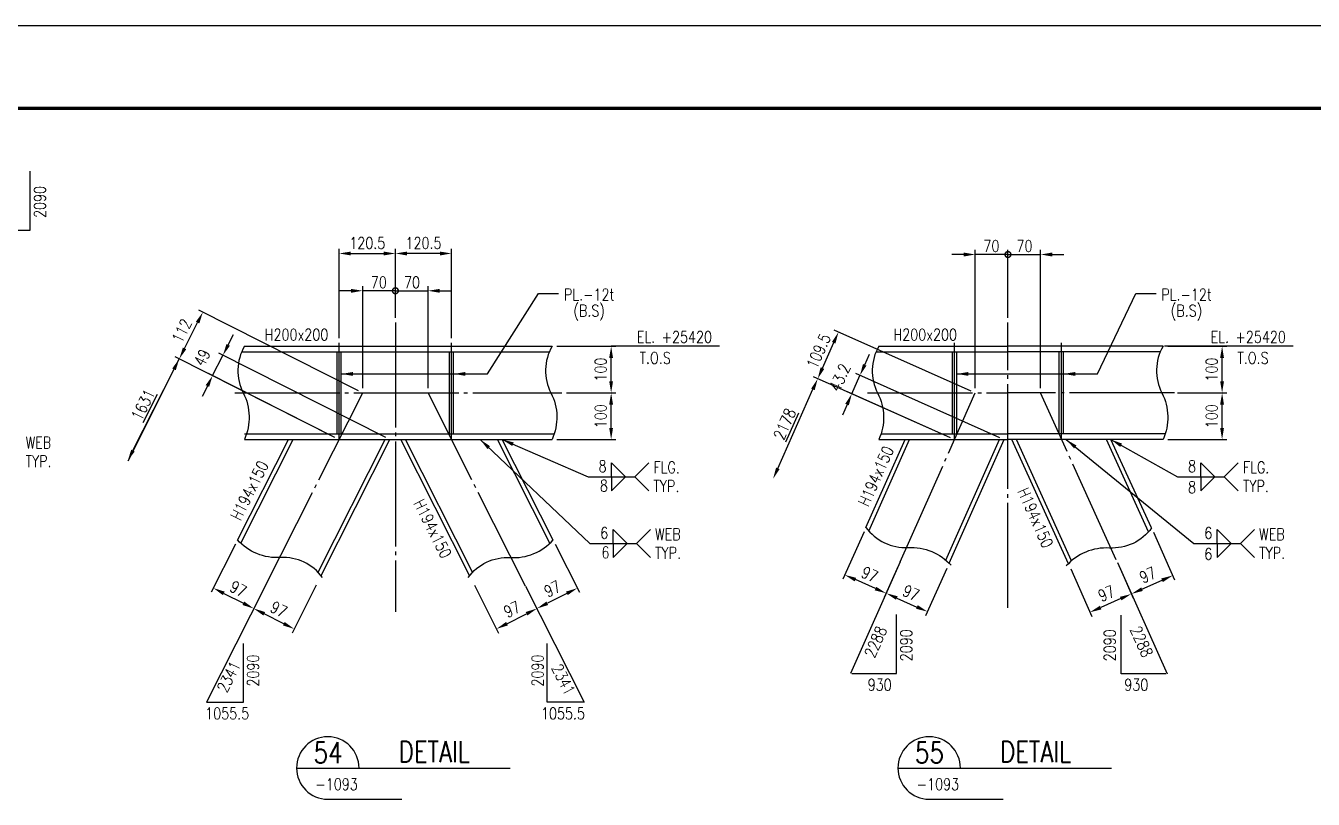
# Model space of a CAD drawing. Header units: millimetres. Extents: x 0 to 232280, y -26939 to 23794.
# Drawn here: x 125259 to 136297, y -9738 to -3104 of the extents above; entities that cross this region are included whole.
import ezdxf
from ezdxf.enums import TextEntityAlignment as Align

# ---------------------------------------------------------------- set-up
doc = ezdxf.new("R2010")
doc.units = ezdxf.units.MM
doc.header["$LTSCALE"] = 30
doc.linetypes.add('JNK-CENTER', pattern=[34, 30, -1.5, 1, -1.5])
for name, color, linetype in [('CEN-R', 1, 'JNK-CENTER'), ('CON-C', 4, 'Continuous'), ('CON-G', 3, 'Continuous'), ('CON-W', 7, 'Continuous'), ('CON-Y', 2, 'Continuous'), ('Dim-W', 7, 'Continuous'), ('TXT-Y', 2, 'Continuous')]:
    doc.layers.add(name, color=color, linetype=linetype)
doc.styles.add('SIMPLEX', font='simplex.shx', dxfattribs={"width": 0.8})
doc.dimstyles.new('DIM40x4', dxfattribs={"dimscale": 40, "dimtxt": 2.5, "dimasz": 2.5, "dimexe": 1, "dimexo": 1, "dimgap": 1, "dimtad": 1, "dimdec": 1, "dimlfac": 0.25, "dimdsep": 46, "dimtxsty": 'SIMPLEX', "dimcen": 2.5, "dimclrd": 7, "dimclre": 7, "dimclrt": 2, "dimadec": 1, "dimazin": 2, "dimtfac": 1, "dimtdec": 1, "dimtmove": 2, "dimatfit": 3, "dimfxl": 1, "dimtfill": 1, "dimtolj": 1, "dimtzin": 0, "dimarcsym": 1})

# ---------------------------------------------------------------- blocks, each defined once
blk = doc.blocks.new('TITLE')
at = {"color": 7}
blk.add_line((841, 594.85), (0, 594.85), dxfattribs=at)
at = {"color": 7, "const_width": 0.707}
blk.add_lwpolyline([(823.32, 577.17), (27.94, 577.17)], dxfattribs=at)
blk = doc.blocks.new('SECTITLE')
at = {"layer": 'CON-G'}
for p, q in [((-1.7, 0), (44.1, 0)), ((5, -6.7), (20.86, -6.7))]:
    blk.add_line(p, q, dxfattribs=at)
blk.add_arc((5, 0), 6.7, 0, 270, dxfattribs=at)
at = {"layer": 'CON-C', "style": 'SIMPLEX', "width": 0.8}
for tag, p in [('A', (5.06, 1.04)), ('ELEVATION', (27.83, 1.22))]:
    blk.add_attdef(tag, text='', height=4.5, dxfattribs=at).set_placement(p, align=Align.CENTER)
at = {"layer": 'CON-Y', "style": 'SIMPLEX', "width": 0.8}
blk.add_attdef('H0000-0000', (1.54, -4.72), '', height=2.5, dxfattribs=at)
blk.add_attdef('SCALE', text='', height=2.5, dxfattribs=at).set_placement((44.9, -3.72), align=Align.RIGHT)
blk = doc.blocks.new('A$C6E064279')
at = {"layer": 'CON-W'}
blk.add_lwpolyline([(798, 40, 0.255089), (399, 51, -0.228776), (0, 40, -0.24158)], format="xyb", dxfattribs=at)
blk = doc.blocks.new('_DotSmall')
at = {"color": 0, "linetype": 'ByBlock', "const_width": 0.5}
blk.add_lwpolyline([(-0.0625, 0, 1), (0.0625, 0, 1)], format="xyb", close=True, dxfattribs=at)
blk = doc.blocks.new('*D4157')
at = {"layer": 'DEFPOINTS', "color": 0, "ltscale": 0.5, "transparency": 16777216}
for p in [(128708, -5377), (128428, -5649), (128708, -6253)]:
    blk.add_point(p, dxfattribs=at)
at = {"layer": 'Dim-W', "color": 7, "lineweight": -2, "ltscale": 0.5, "transparency": 16777216}
for p, q in [((128428, -5377), (128328, -5377)), ((128428, -5609), (128428, -5337)), ((128708, -6213), (128708, -5337)), ((128808, -5377), (128908, -5377))]:
    blk.add_line(p, q, dxfattribs=at)
at = {"layer": 'Dim-W', "color": 7, "ltscale": 0.5, "transparency": 16777216}
blk.add_solid([(128808, -5361), (128808, -5394), (128708, -5377)], dxfattribs=at)
at = {"layer": 'Dim-W', "color": 2, "ltscale": 0.5, "transparency": 16777216, "insert": (128570, -5305), "char_height": 100, "attachment_point": 5, "style": 'SIMPLEX', "bg_fill": 3, "box_fill_scale": 1.1, "bg_fill_color": 256, "bg_fill_true_color": 13158600, "bg_fill_transparency": 0}
blk.add_mtext('\\A1;70', dxfattribs=at)
at = {"layer": 'Dim-W', "color": 7, "lineweight": -2, "ltscale": 0.5, "transparency": 16777216}
blk.add_line((128428, -5377), (128708, -5377), dxfattribs=at)
at = {"layer": 'Dim-W', "color": 7, "lineweight": -2, "ltscale": 0.5, "transparency": 16777216, "xscale": 100, "yscale": 100, "zscale": 100}
blk.add_blockref('_DotSmall', (128428, -5377), dxfattribs=at)
blk = doc.blocks.new('*D4158')
at = {"layer": 'DEFPOINTS', "color": 0, "ltscale": 0.5, "transparency": 16777216}
for p in [(128148, -5377), (128428, -5649), (128148, -6253)]:
    blk.add_point(p, dxfattribs=at)
at = {"layer": 'Dim-W', "color": 7, "lineweight": -2, "ltscale": 0.5, "transparency": 16777216}
for p, q in [((128048, -5377), (127948, -5377)), ((128148, -6213), (128148, -5337)), ((128428, -5609), (128428, -5337)), ((128428, -5377), (128528, -5377))]:
    blk.add_line(p, q, dxfattribs=at)
at = {"layer": 'Dim-W', "color": 7, "ltscale": 0.5, "transparency": 16777216}
blk.add_solid([(128048, -5361), (128048, -5394), (128148, -5377)], dxfattribs=at)
at = {"layer": 'Dim-W', "color": 2, "ltscale": 0.5, "transparency": 16777216, "insert": (128286, -5305), "char_height": 100, "attachment_point": 5, "style": 'SIMPLEX', "bg_fill": 3, "box_fill_scale": 1.1, "bg_fill_color": 256, "bg_fill_true_color": 13158600, "bg_fill_transparency": 0}
blk.add_mtext('\\A1;70', dxfattribs=at)
at = {"layer": 'Dim-W', "color": 7, "lineweight": -2, "ltscale": 0.5, "transparency": 16777216}
blk.add_line((128428, -5377), (128148, -5377), dxfattribs=at)
at = {"layer": 'Dim-W', "color": 7, "lineweight": -2, "ltscale": 0.5, "transparency": 16777216, "xscale": 100, "yscale": 100, "zscale": 100, "rotation": 180}
blk.add_blockref('_DotSmall', (128428, -5377), dxfattribs=at)
blk = doc.blocks.new('*D4159')
at = {"layer": 'DEFPOINTS', "color": 0, "ltscale": 0.5, "transparency": 16777216}
for p in [(127076, -7515), (127311, -7910), (127214, -8102)]:
    blk.add_point(p, dxfattribs=at)
at = {"layer": 'Dim-W', "color": 7, "lineweight": -2, "ltscale": 0.5, "transparency": 16777216}
for p, q in [((127058, -7551), (126850, -7963)), ((127293, -7946), (127196, -8138)), ((126957, -7972), (127125, -8057))]:
    blk.add_line(p, q, dxfattribs=at)
at = {"layer": 'Dim-W', "color": 7, "ltscale": 0.5, "transparency": 16777216}
for points in [[(126964, -7957), (126949, -7987), (126868, -7927)], [(127132, -8042), (127117, -8072), (127214, -8102)]]:
    blk.add_solid(points, dxfattribs=at)
at = {"layer": 'Dim-W', "color": 2, "ltscale": 0.5, "transparency": 16777216, "insert": (127081, -7934), "char_height": 100, "attachment_point": 5, "rotation": 333.2054, "style": 'SIMPLEX', "bg_fill": 3, "box_fill_scale": 1.1, "bg_fill_color": 256, "bg_fill_true_color": 13158600, "bg_fill_transparency": 0}
blk.add_mtext('\\A1;97', dxfattribs=at)
blk = doc.blocks.new('*D4160')
at = {"layer": 'DEFPOINTS', "color": 0, "ltscale": 0.5, "transparency": 16777216}
for p in [(127311, -7910), (127768, -7865), (127214, -8102)]:
    blk.add_point(p, dxfattribs=at)
at = {"layer": 'Dim-W', "color": 7, "lineweight": -2, "ltscale": 0.5, "transparency": 16777216}
for p, q in [((127293, -7946), (127196, -8138)), ((127750, -7901), (127542, -8313)), ((127471, -8232), (127303, -8147))]:
    blk.add_line(p, q, dxfattribs=at)
at = {"layer": 'Dim-W', "color": 7, "ltscale": 0.5, "transparency": 16777216}
for points in [[(127311, -8132), (127296, -8162), (127214, -8102)], [(127479, -8217), (127464, -8247), (127560, -8277)]]:
    blk.add_solid(points, dxfattribs=at)
at = {"layer": 'Dim-W', "color": 2, "ltscale": 0.5, "transparency": 16777216, "insert": (127428, -8109), "char_height": 100, "attachment_point": 5, "rotation": 333.2054, "style": 'SIMPLEX', "bg_fill": 3, "box_fill_scale": 1.1, "bg_fill_color": 256, "bg_fill_true_color": 13158600, "bg_fill_transparency": 0}
blk.add_mtext('\\A1;97', dxfattribs=at)
blk = doc.blocks.new('*D4161')
at = {"layer": 'DEFPOINTS', "color": 0, "ltscale": 0.5, "transparency": 16777216}
for p in [(126777, -5561), (128148, -6253), (127946, -6653)]:
    blk.add_point(p, dxfattribs=at)
at = {"layer": 'Dim-W', "color": 7, "lineweight": -2, "ltscale": 0.5, "transparency": 16777216}
for p, q in [((128112, -6235), (126742, -5543)), ((126620, -5872), (126732, -5650)), ((127910, -6635), (126540, -5943))]:
    blk.add_line(p, q, dxfattribs=at)
at = {"layer": 'Dim-W', "color": 7, "ltscale": 0.5, "transparency": 16777216}
for points in [[(126717, -5643), (126747, -5658), (126777, -5561)], [(126606, -5864), (126635, -5879), (126575, -5961)]]:
    blk.add_solid(points, dxfattribs=at)
at = {"layer": 'Dim-W', "color": 2, "ltscale": 0.5, "transparency": 16777216, "insert": (126596, -5721), "char_height": 100, "attachment_point": 5, "rotation": 63.2054, "style": 'SIMPLEX', "bg_fill": 3, "box_fill_scale": 1.1, "bg_fill_color": 256, "bg_fill_true_color": 13158600, "bg_fill_transparency": 0}
blk.add_mtext('\\A1;112', dxfattribs=at)
blk = doc.blocks.new('*D4162')
at = {"layer": 'DEFPOINTS', "color": 0, "ltscale": 0.5, "transparency": 16777216}
for p in [(126575, -5961), (126575, -5961), (126133, -6837)]:
    blk.add_point(p, dxfattribs=at)
at = {"layer": 'Dim-W', "color": 7, "lineweight": -2, "ltscale": 0.5, "transparency": 16777216}
blk.add_line((126178, -6748), (126530, -6050), dxfattribs=at)
at = {"layer": 'Dim-W', "color": 7, "ltscale": 0.5, "transparency": 16777216}
for points in [[(126515, -6043), (126545, -6058), (126575, -5961)], [(126163, -6740), (126193, -6755), (126133, -6837)]]:
    blk.add_solid(points, dxfattribs=at)
at = {"layer": 'Dim-W', "color": 2, "ltscale": 0.5, "transparency": 16777216, "insert": (126265, -6354), "char_height": 100, "attachment_point": 5, "rotation": 63.2054, "style": 'SIMPLEX', "bg_fill": 3, "box_fill_scale": 1.1, "bg_fill_color": 256, "bg_fill_true_color": 13158600, "bg_fill_transparency": 0}
blk.add_mtext('\\A1;\\L1631', dxfattribs=at)
blk = doc.blocks.new('*D4163')
at = {"layer": 'DEFPOINTS', "color": 0, "ltscale": 0.5, "transparency": 16777216}
for p in [(126949, -5931), (127946, -6653), (128380, -6653)]:
    blk.add_point(p, dxfattribs=at)
at = {"layer": 'Dim-W', "color": 7, "lineweight": -2, "ltscale": 0.5, "transparency": 16777216}
for p, q in [((126994, -5841), (127039, -5752)), ((128345, -6635), (126914, -5913)), ((127910, -6635), (126825, -6087)), ((126816, -6195), (126771, -6284))]:
    blk.add_line(p, q, dxfattribs=at)
at = {"layer": 'Dim-W', "color": 7, "ltscale": 0.5, "transparency": 16777216}
for points in [[(126980, -5834), (127009, -5849), (126949, -5931)], [(126801, -6187), (126831, -6202), (126861, -6105)]]:
    blk.add_solid(points, dxfattribs=at)
at = {"layer": 'Dim-W', "color": 2, "ltscale": 0.5, "transparency": 16777216, "insert": (126771, -5950), "char_height": 100, "attachment_point": 5, "rotation": 63.2054, "style": 'SIMPLEX', "bg_fill": 3, "box_fill_scale": 1.1, "bg_fill_color": 256, "bg_fill_true_color": 13158600, "bg_fill_transparency": 0}
blk.add_mtext('\\A1;49', dxfattribs=at)
at = {"layer": 'Dim-W', "color": 7, "lineweight": -2, "ltscale": 0.5, "transparency": 16777216}
blk.add_line((126861, -6105), (126949, -5931), dxfattribs=at)
blk = doc.blocks.new('*D4164')
at = {"layer": 'DEFPOINTS', "color": 0, "ltscale": 0.5, "transparency": 16777216}
for p in [(129780, -7515), (129544, -7910), (129641, -8102)]:
    blk.add_point(p, dxfattribs=at)
at = {"layer": 'Dim-W', "color": 7, "lineweight": -2, "ltscale": 0.5, "transparency": 16777216}
for p, q in [((129798, -7551), (130006, -7963)), ((129562, -7946), (129659, -8138)), ((129898, -7972), (129731, -8057))]:
    blk.add_line(p, q, dxfattribs=at)
at = {"layer": 'Dim-W', "color": 7, "ltscale": 0.5, "transparency": 16777216}
for points in [[(129891, -7957), (129906, -7987), (129988, -7927)], [(129723, -8042), (129738, -8072), (129641, -8102)]]:
    blk.add_solid(points, dxfattribs=at)
at = {"layer": 'Dim-W', "color": 2, "ltscale": 0.5, "transparency": 16777216, "insert": (129774, -7934), "char_height": 100, "attachment_point": 5, "rotation": 26.7946, "style": 'SIMPLEX', "bg_fill": 3, "box_fill_scale": 1.1, "bg_fill_color": 256, "bg_fill_true_color": 13158600, "bg_fill_transparency": 0}
blk.add_mtext('\\A1;97', dxfattribs=at)
blk = doc.blocks.new('*D4165')
at = {"layer": 'DEFPOINTS', "color": 0, "ltscale": 0.5, "transparency": 16777216}
for p in [(129087, -7865), (129544, -7910), (129641, -8102)]:
    blk.add_point(p, dxfattribs=at)
at = {"layer": 'Dim-W', "color": 7, "lineweight": -2, "ltscale": 0.5, "transparency": 16777216}
for p, q in [((129105, -7901), (129313, -8313)), ((129562, -7946), (129659, -8138)), ((129384, -8232), (129552, -8147))]:
    blk.add_line(p, q, dxfattribs=at)
at = {"layer": 'Dim-W', "color": 7, "ltscale": 0.5, "transparency": 16777216}
for points in [[(129545, -8132), (129560, -8162), (129641, -8102)], [(129377, -8217), (129392, -8247), (129295, -8277)]]:
    blk.add_solid(points, dxfattribs=at)
at = {"layer": 'Dim-W', "color": 2, "ltscale": 0.5, "transparency": 16777216, "insert": (129428, -8109), "char_height": 100, "attachment_point": 5, "rotation": 26.7946, "style": 'SIMPLEX', "bg_fill": 3, "box_fill_scale": 1.1, "bg_fill_color": 256, "bg_fill_true_color": 13158600, "bg_fill_transparency": 0}
blk.add_mtext('\\A1;97', dxfattribs=at)
blk = doc.blocks.new('*D4166')
at = {"layer": 'DEFPOINTS', "color": 0, "ltscale": 0.5, "transparency": 16777216}
for p in [(129772, -5853), (130278, -5853), (129855, -6253)]:
    blk.add_point(p, dxfattribs=at)
at = {"layer": 'Dim-W', "color": 7, "lineweight": -2, "ltscale": 0.5, "transparency": 16777216}
for p, q in [((129812, -5853), (130318, -5853)), ((130278, -6153), (130278, -5953)), ((129895, -6253), (130318, -6253))]:
    blk.add_line(p, q, dxfattribs=at)
at = {"layer": 'Dim-W', "color": 7, "ltscale": 0.5, "transparency": 16777216}
for points in [[(130261, -5953), (130294, -5953), (130278, -5853)], [(130261, -6153), (130294, -6153), (130278, -6253)]]:
    blk.add_solid(points, dxfattribs=at)
at = {"layer": 'Dim-W', "color": 2, "ltscale": 0.5, "transparency": 16777216, "insert": (130188, -6053), "char_height": 100, "attachment_point": 5, "rotation": 90, "style": 'SIMPLEX', "bg_fill": 3, "box_fill_scale": 1.1, "bg_fill_color": 256, "bg_fill_true_color": 13158600, "bg_fill_transparency": 0}
blk.add_mtext('\\A1;100', dxfattribs=at)
blk = doc.blocks.new('*D4167')
at = {"layer": 'DEFPOINTS', "color": 0, "ltscale": 0.5, "transparency": 16777216}
for p in [(129895, -6253), (130278, -6253), (129772, -6653)]:
    blk.add_point(p, dxfattribs=at)
at = {"layer": 'Dim-W', "color": 7, "lineweight": -2, "ltscale": 0.5, "transparency": 16777216}
for p, q in [((129935, -6253), (130318, -6253)), ((130278, -6553), (130278, -6353)), ((129812, -6653), (130318, -6653))]:
    blk.add_line(p, q, dxfattribs=at)
at = {"layer": 'Dim-W', "color": 7, "ltscale": 0.5, "transparency": 16777216}
for points in [[(130261, -6353), (130294, -6353), (130278, -6253)], [(130261, -6553), (130294, -6553), (130278, -6653)]]:
    blk.add_solid(points, dxfattribs=at)
at = {"layer": 'Dim-W', "color": 2, "ltscale": 0.5, "transparency": 16777216, "insert": (130188, -6453), "char_height": 100, "attachment_point": 5, "rotation": 90, "style": 'SIMPLEX', "bg_fill": 3, "box_fill_scale": 1.1, "bg_fill_color": 256, "bg_fill_true_color": 13158600, "bg_fill_transparency": 0}
blk.add_mtext('\\A1;100', dxfattribs=at)
blk = doc.blocks.new('*D4168')
at = {"layer": 'DEFPOINTS', "color": 0, "ltscale": 0.5, "transparency": 16777216}
for p in [(133960, -5066), (133680, -5649), (133960, -6253)]:
    blk.add_point(p, dxfattribs=at)
at = {"layer": 'Dim-W', "color": 7, "lineweight": -2, "ltscale": 0.5, "transparency": 16777216}
for p, q in [((133680, -5066), (133580, -5066)), ((133680, -5609), (133680, -5026)), ((133960, -6213), (133960, -5026)), ((134060, -5066), (134160, -5066))]:
    blk.add_line(p, q, dxfattribs=at)
at = {"layer": 'Dim-W', "color": 7, "ltscale": 0.5, "transparency": 16777216}
blk.add_solid([(134060, -5049), (134060, -5083), (133960, -5066)], dxfattribs=at)
at = {"layer": 'Dim-W', "color": 2, "ltscale": 0.5, "transparency": 16777216, "insert": (133822, -4993), "char_height": 100, "attachment_point": 5, "style": 'SIMPLEX', "bg_fill": 3, "box_fill_scale": 1.1, "bg_fill_color": 256, "bg_fill_true_color": 13158600, "bg_fill_transparency": 0}
blk.add_mtext('\\A1;70', dxfattribs=at)
at = {"layer": 'Dim-W', "color": 7, "lineweight": -2, "ltscale": 0.5, "transparency": 16777216}
blk.add_line((133680, -5066), (133960, -5066), dxfattribs=at)
at = {"layer": 'Dim-W', "color": 7, "lineweight": -2, "ltscale": 0.5, "transparency": 16777216, "xscale": 100, "yscale": 100, "zscale": 100}
blk.add_blockref('_DotSmall', (133680, -5066), dxfattribs=at)
blk = doc.blocks.new('*D4169')
at = {"layer": 'DEFPOINTS', "color": 0, "ltscale": 0.5, "transparency": 16777216}
for p in [(133400, -5066), (133680, -5649), (133400, -6253)]:
    blk.add_point(p, dxfattribs=at)
at = {"layer": 'Dim-W', "color": 7, "lineweight": -2, "ltscale": 0.5, "transparency": 16777216}
for p, q in [((133300, -5066), (133200, -5066)), ((133400, -6213), (133400, -5026)), ((133680, -5609), (133680, -5026)), ((133680, -5066), (133780, -5066))]:
    blk.add_line(p, q, dxfattribs=at)
at = {"layer": 'Dim-W', "color": 7, "ltscale": 0.5, "transparency": 16777216}
blk.add_solid([(133300, -5049), (133300, -5083), (133400, -5066)], dxfattribs=at)
at = {"layer": 'Dim-W', "color": 2, "ltscale": 0.5, "transparency": 16777216, "insert": (133538, -4993), "char_height": 100, "attachment_point": 5, "style": 'SIMPLEX', "bg_fill": 3, "box_fill_scale": 1.1, "bg_fill_color": 256, "bg_fill_true_color": 13158600, "bg_fill_transparency": 0}
blk.add_mtext('\\A1;70', dxfattribs=at)
at = {"layer": 'Dim-W', "color": 7, "lineweight": -2, "ltscale": 0.5, "transparency": 16777216}
blk.add_line((133680, -5066), (133400, -5066), dxfattribs=at)
at = {"layer": 'Dim-W', "color": 7, "lineweight": -2, "ltscale": 0.5, "transparency": 16777216, "xscale": 100, "yscale": 100, "zscale": 100, "rotation": 180}
blk.add_blockref('_DotSmall', (133680, -5066), dxfattribs=at)
blk = doc.blocks.new('*D4170')
at = {"layer": 'DEFPOINTS', "color": 0, "ltscale": 0.5, "transparency": 16777216}
for p in [(132462, -7406), (132755, -7703), (132281, -7814)]:
    blk.add_point(p, dxfattribs=at)
at = {"layer": 'Dim-W', "color": 7, "lineweight": -2, "ltscale": 0.5, "transparency": 16777216}
for p, q in [((132446, -7443), (132265, -7850)), ((132739, -7739), (132619, -8008)), ((132544, -7931), (132373, -7854))]:
    blk.add_line(p, q, dxfattribs=at)
at = {"layer": 'Dim-W', "color": 7, "ltscale": 0.5, "transparency": 16777216}
for points in [[(132379, -7839), (132366, -7870), (132281, -7814)], [(132551, -7916), (132537, -7946), (132636, -7971)]]:
    blk.add_solid(points, dxfattribs=at)
at = {"layer": 'Dim-W', "color": 2, "ltscale": 0.5, "transparency": 16777216, "insert": (132495, -7810), "char_height": 100, "attachment_point": 5, "rotation": 336.0123, "style": 'SIMPLEX', "bg_fill": 3, "box_fill_scale": 1.1, "bg_fill_color": 256, "bg_fill_true_color": 13158600, "bg_fill_transparency": 0}
blk.add_mtext('\\A1;97', dxfattribs=at)
blk = doc.blocks.new('*D4171')
at = {"layer": 'DEFPOINTS', "color": 0, "ltscale": 0.5, "transparency": 16777216}
for p in [(132755, -7703), (133171, -7722), (132990, -8129)]:
    blk.add_point(p, dxfattribs=at)
at = {"layer": 'Dim-W', "color": 7, "lineweight": -2, "ltscale": 0.5, "transparency": 16777216}
for p, q in [((132739, -7739), (132619, -8008)), ((133155, -7758), (132974, -8166)), ((132727, -8012), (132899, -8089))]:
    blk.add_line(p, q, dxfattribs=at)
at = {"layer": 'Dim-W', "color": 7, "ltscale": 0.5, "transparency": 16777216}
for points in [[(132734, -7997), (132720, -8027), (132636, -7971)], [(132906, -8073), (132892, -8104), (132990, -8129)]]:
    blk.add_solid(points, dxfattribs=at)
at = {"layer": 'Dim-W', "color": 2, "ltscale": 0.5, "transparency": 16777216, "insert": (132849, -7968), "char_height": 100, "attachment_point": 5, "rotation": 336.0123, "style": 'SIMPLEX', "bg_fill": 3, "box_fill_scale": 1.1, "bg_fill_color": 256, "bg_fill_true_color": 13158600, "bg_fill_transparency": 0}
blk.add_mtext('\\A1;97', dxfattribs=at)
blk = doc.blocks.new('*D4172')
at = {"layer": 'DEFPOINTS', "color": 0, "ltscale": 0.5, "transparency": 16777216}
for p in [(134911, -7411), (134618, -7708), (135092, -7819)]:
    blk.add_point(p, dxfattribs=at)
at = {"layer": 'Dim-W', "color": 7, "lineweight": -2, "ltscale": 0.5, "transparency": 16777216}
for p, q in [((134927, -7448), (135109, -7855)), ((134635, -7744), (134754, -8013)), ((134829, -7936), (135001, -7859))]:
    blk.add_line(p, q, dxfattribs=at)
at = {"layer": 'Dim-W', "color": 7, "ltscale": 0.5, "transparency": 16777216}
for points in [[(134994, -7844), (135008, -7875), (135092, -7819)], [(134823, -7921), (134836, -7951), (134738, -7977)]]:
    blk.add_solid(points, dxfattribs=at)
at = {"layer": 'Dim-W', "color": 2, "ltscale": 0.5, "transparency": 16777216, "insert": (134879, -7815), "char_height": 100, "attachment_point": 5, "rotation": 23.9877, "style": 'SIMPLEX', "bg_fill": 3, "box_fill_scale": 1.1, "bg_fill_color": 256, "bg_fill_true_color": 13158600, "bg_fill_transparency": 0}
blk.add_mtext('\\A1;97', dxfattribs=at)
blk = doc.blocks.new('*D4173')
at = {"layer": 'DEFPOINTS', "color": 0, "ltscale": 0.5, "transparency": 16777216}
for p in [(134202, -7727), (134618, -7708), (134383, -8134)]:
    blk.add_point(p, dxfattribs=at)
at = {"layer": 'Dim-W', "color": 7, "lineweight": -2, "ltscale": 0.5, "transparency": 16777216}
for p, q in [((134218, -7763), (134400, -8171)), ((134635, -7744), (134754, -8013)), ((134647, -8017), (134475, -8094))]:
    blk.add_line(p, q, dxfattribs=at)
at = {"layer": 'Dim-W', "color": 7, "ltscale": 0.5, "transparency": 16777216}
for points in [[(134640, -8002), (134653, -8032), (134738, -7977)], [(134468, -8078), (134482, -8109), (134383, -8134)]]:
    blk.add_solid(points, dxfattribs=at)
at = {"layer": 'Dim-W', "color": 2, "ltscale": 0.5, "transparency": 16777216, "insert": (134524, -7973), "char_height": 100, "attachment_point": 5, "rotation": 23.9877, "style": 'SIMPLEX', "bg_fill": 3, "box_fill_scale": 1.1, "bg_fill_color": 256, "bg_fill_true_color": 13158600, "bg_fill_transparency": 0}
blk.add_mtext('\\A1;97', dxfattribs=at)
blk = doc.blocks.new('*D4174')
at = {"layer": 'DEFPOINTS', "color": 0, "ltscale": 0.5, "transparency": 16777216}
for p in [(132411, -6103), (133222, -6653), (133647, -6653)]:
    blk.add_point(p, dxfattribs=at)
at = {"layer": 'Dim-W', "color": 7, "lineweight": -2, "ltscale": 0.5, "transparency": 16777216}
for p, q in [((132452, -6012), (132493, -5921)), ((133610, -6637), (132375, -6087)), ((133186, -6637), (132305, -6245)), ((132300, -6353), (132260, -6444))]:
    blk.add_line(p, q, dxfattribs=at)
at = {"layer": 'Dim-W', "color": 7, "ltscale": 0.5, "transparency": 16777216}
blk.add_solid([(132437, -6005), (132467, -6019), (132411, -6103)], dxfattribs=at)
at = {"layer": 'Dim-W', "color": 2, "ltscale": 0.5, "transparency": 16777216, "insert": (132239, -6121), "char_height": 100, "attachment_point": 5, "rotation": 66.0123, "style": 'SIMPLEX', "bg_fill": 3, "box_fill_scale": 1.1, "bg_fill_color": 256, "bg_fill_true_color": 13158600, "bg_fill_transparency": 0}
blk.add_mtext('\\A1;43.2', dxfattribs=at)
at = {"layer": 'Dim-W', "color": 7, "lineweight": -2, "ltscale": 0.5, "transparency": 16777216}
blk.add_line((132341, -6261), (132411, -6103), dxfattribs=at)
at = {"layer": 'Dim-W', "color": 7, "ltscale": 0.5, "transparency": 16777216}
blk.add_solid([(132285, -6346), (132316, -6359), (132341, -6261)], dxfattribs=at)
blk = doc.blocks.new('*D4175')
at = {"layer": 'DEFPOINTS', "color": 0, "ltscale": 0.5, "transparency": 16777216}
for p in [(133400, -6253), (133222, -6653)]:
    blk.add_point(p, dxfattribs=at)
at = {"layer": 'Dim-W', "color": 7, "lineweight": -2, "ltscale": 0.5, "transparency": 16777216}
for p, q in [((133364, -6237), (132190, -5715)), ((132089, -6040), (132186, -5822)), ((133186, -6637), (132012, -6115))]:
    blk.add_line(p, q, dxfattribs=at)
at = {"layer": 'Dim-W', "color": 7, "ltscale": 0.5, "transparency": 16777216}
for points in [[(132171, -5816), (132201, -5829), (132227, -5731)], [(132074, -6033), (132105, -6047), (132049, -6131)]]:
    blk.add_solid(points, dxfattribs=at)
at = {"layer": 'Dim-W', "color": 2, "ltscale": 0.5, "transparency": 16777216, "insert": (132056, -5895), "char_height": 100, "attachment_point": 5, "rotation": 66.0123, "style": 'SIMPLEX', "bg_fill": 3, "box_fill_scale": 1.1, "bg_fill_color": 256, "bg_fill_true_color": 13158600, "bg_fill_transparency": 0}
blk.add_mtext('\\A1;109.5', dxfattribs=at)
at = {"layer": 'DEFPOINTS', "color": 0, "ltscale": 0.5, "transparency": 16777216}
blk.add_point((132227, -5731), dxfattribs=at)
blk = doc.blocks.new('*D4176')
at = {"layer": 'DEFPOINTS', "color": 0, "ltscale": 0.5, "transparency": 16777216}
for p in [(132049, -6131), (132049, -6131), (131666, -6991)]:
    blk.add_point(p, dxfattribs=at)
at = {"layer": 'Dim-W', "color": 7, "lineweight": -2, "ltscale": 0.5, "transparency": 16777216}
blk.add_line((131707, -6900), (132008, -6222), dxfattribs=at)
at = {"layer": 'Dim-W', "color": 7, "ltscale": 0.5, "transparency": 16777216}
for points in [[(131993, -6216), (132023, -6229), (132049, -6131)], [(131692, -6893), (131722, -6906), (131666, -6991)]]:
    blk.add_solid(points, dxfattribs=at)
at = {"layer": 'Dim-W', "color": 2, "ltscale": 0.5, "transparency": 16777216, "insert": (131766, -6520), "char_height": 100, "attachment_point": 5, "rotation": 66.0123, "style": 'SIMPLEX', "bg_fill": 3, "box_fill_scale": 1.1, "bg_fill_color": 256, "bg_fill_true_color": 13158600, "bg_fill_transparency": 0}
blk.add_mtext('\\A1;\\L2178', dxfattribs=at)
blk = doc.blocks.new('*D4177')
at = {"layer": 'DEFPOINTS', "color": 0, "ltscale": 0.5, "transparency": 16777216}
for p in [(135010, -5853), (135516, -5853), (135093, -6253)]:
    blk.add_point(p, dxfattribs=at)
at = {"layer": 'Dim-W', "color": 7, "lineweight": -2, "ltscale": 0.5, "transparency": 16777216}
for p, q in [((135050, -5853), (135556, -5853)), ((135516, -6153), (135516, -5953)), ((135133, -6253), (135556, -6253))]:
    blk.add_line(p, q, dxfattribs=at)
at = {"layer": 'Dim-W', "color": 7, "ltscale": 0.5, "transparency": 16777216}
for points in [[(135499, -5953), (135532, -5953), (135516, -5853)], [(135499, -6153), (135532, -6153), (135516, -6253)]]:
    blk.add_solid(points, dxfattribs=at)
at = {"layer": 'Dim-W', "color": 2, "ltscale": 0.5, "transparency": 16777216, "insert": (135426, -6053), "char_height": 100, "attachment_point": 5, "rotation": 90, "style": 'SIMPLEX', "bg_fill": 3, "box_fill_scale": 1.1, "bg_fill_color": 256, "bg_fill_true_color": 13158600, "bg_fill_transparency": 0}
blk.add_mtext('\\A1;100', dxfattribs=at)
blk = doc.blocks.new('*D4178')
at = {"layer": 'DEFPOINTS', "color": 0, "ltscale": 0.5, "transparency": 16777216}
for p in [(135133, -6253), (135516, -6253), (135010, -6653)]:
    blk.add_point(p, dxfattribs=at)
at = {"layer": 'Dim-W', "color": 7, "lineweight": -2, "ltscale": 0.5, "transparency": 16777216}
for p, q in [((135173, -6253), (135556, -6253)), ((135516, -6553), (135516, -6353)), ((135050, -6653), (135556, -6653))]:
    blk.add_line(p, q, dxfattribs=at)
at = {"layer": 'Dim-W', "color": 7, "ltscale": 0.5, "transparency": 16777216}
for points in [[(135499, -6353), (135532, -6353), (135516, -6253)], [(135499, -6553), (135532, -6553), (135516, -6653)]]:
    blk.add_solid(points, dxfattribs=at)
at = {"layer": 'Dim-W', "color": 2, "ltscale": 0.5, "transparency": 16777216, "insert": (135426, -6453), "char_height": 100, "attachment_point": 5, "rotation": 90, "style": 'SIMPLEX', "bg_fill": 3, "box_fill_scale": 1.1, "bg_fill_color": 256, "bg_fill_true_color": 13158600, "bg_fill_transparency": 0}
blk.add_mtext('\\A1;100', dxfattribs=at)
blk = doc.blocks.new('*D4131')
at = {"layer": 'DEFPOINTS', "color": 0, "ltscale": 0.5, "transparency": 16777216}
for p in [(128428, -5057), (128428, -5609), (127946, -5823)]:
    blk.add_point(p, dxfattribs=at)
at = {"layer": 'Dim-W', "color": 7, "lineweight": -2, "ltscale": 0.5, "transparency": 16777216}
for p, q in [((127946, -5783), (127946, -5017)), ((128046, -5057), (128328, -5057)), ((128428, -5569), (128428, -5017))]:
    blk.add_line(p, q, dxfattribs=at)
at = {"layer": 'Dim-W', "color": 7, "ltscale": 0.5, "transparency": 16777216}
for points in [[(128046, -5041), (128046, -5074), (127946, -5057)], [(128328, -5041), (128328, -5074), (128428, -5057)]]:
    blk.add_solid(points, dxfattribs=at)
at = {"layer": 'Dim-W', "color": 2, "ltscale": 0.5, "transparency": 16777216, "insert": (128187, -4967), "char_height": 100, "attachment_point": 5, "style": 'SIMPLEX', "bg_fill": 3, "box_fill_scale": 1.1, "bg_fill_color": 256, "bg_fill_true_color": 13158600, "bg_fill_transparency": 0}
blk.add_mtext('\\A1;120.5', dxfattribs=at)
blk = doc.blocks.new('*D4132')
at = {"layer": 'DEFPOINTS', "color": 0, "ltscale": 0.5, "transparency": 16777216}
for p in [(128428, -5057), (128428, -5609), (128910, -5823)]:
    blk.add_point(p, dxfattribs=at)
at = {"layer": 'Dim-W', "color": 7, "lineweight": -2, "ltscale": 0.5, "transparency": 16777216}
for p, q in [((128428, -5569), (128428, -5017)), ((128810, -5057), (128528, -5057)), ((128910, -5783), (128910, -5017))]:
    blk.add_line(p, q, dxfattribs=at)
at = {"layer": 'Dim-W', "color": 7, "ltscale": 0.5, "transparency": 16777216}
for points in [[(128528, -5041), (128528, -5074), (128428, -5057)], [(128810, -5041), (128810, -5074), (128910, -5057)]]:
    blk.add_solid(points, dxfattribs=at)
at = {"layer": 'Dim-W', "color": 2, "ltscale": 0.5, "transparency": 16777216, "insert": (128669, -4967), "char_height": 100, "attachment_point": 5, "style": 'SIMPLEX', "bg_fill": 3, "box_fill_scale": 1.1, "bg_fill_color": 256, "bg_fill_true_color": 13158600, "bg_fill_transparency": 0}
blk.add_mtext('\\A1;120.5', dxfattribs=at)

msp = doc.modelspace()

# ---------------------------------------------------------------- linework, layer by layer
for p, q in [((130280.22, -6971.71), (130280.22, -6851.71)), ((130280.22, -6851.71), (130400.22, -6971.71)), ((135334.08, -6971.71), (135334.08, -6851.71)), ((135334.08, -6851.71), (135454.08, -6971.71)), ((130280.22, -6971.71), (130280.22, -7091.71)), ((130280.22, -7091.71), (130400.22, -6971.71)), ((135334.08, -6971.71), (135334.08, -7091.71)), ((135334.08, -7091.71), (135454.08, -6971.71)), ((130294.32, -7544.35), (130294.32, -7424.35)), ((130294.32, -7424.35), (130414.32, -7544.35)), ((135473.1, -7544.35), (135473.1, -7424.35)), ((135473.1, -7424.35), (135593.1, -7544.35)), ((130294.32, -7544.35), (130294.32, -7664.35)), ((130294.32, -7664.35), (130414.32, -7544.35)), ((135473.1, -7544.35), (135473.1, -7664.35)), ((135473.1, -7664.35), (135593.1, -7544.35))]:
    msp.add_line(p, q)
at = {"layer": 'CEN-R'}
for p, q in [((128427.65, -5648.88), (128427.65, -8129.89)), ((133680.2, -8096.68), (133680.2, -5648.88)), ((127050.83, -6253.25), (129854.81, -6253.25)), ((127310.98, -7909.97), (128147.65, -6253.25)), ((132476.78, -6253.25), (133680.2, -6253.25)), ((132755.2, -7702.79), (133400.2, -6253.25)), ((135107.37, -6253.25), (133680.2, -6253.25)), ((134607.63, -7683.64), (133960.2, -6253.25))]:
    msp.add_line(p, q, dxfattribs=at)
at = {"layer": 'CON-G'}
for p, q in [((127109.87, -5901.25), (129747.86, -5901.25)), ((127133.7, -5853.25), (129771.69, -5853.25)), ((132548.95, -5901.25), (133680.2, -5901.25)), ((132572.78, -5853.25), (133680.2, -5853.25)), ((135009.83, -5853.25), (133680.2, -5853.25)), ((134986, -5901.25), (133680.2, -5901.25)), ((127133.7, -6605.25), (129789.69, -6605.25)), ((132591.23, -6605.25), (133680.2, -6605.25)), ((135027.82, -6605.25), (133680.2, -6605.25)), ((127075.69, -7515.17), (127510.98, -6653.25)), ((127102.35, -7542.25), (127551.31, -6653.25)), ((127133.7, -6653.25), (129771.69, -6653.25)), ((127765.6, -7790.61), (128339.99, -6653.25)), ((127791.3, -7819.58), (128380.32, -6653.25)), ((129064.01, -7819.58), (128474.99, -6653.25)), ((129089.71, -7790.61), (128515.32, -6653.25)), ((129752.96, -7542.25), (129304, -6653.25)), ((129779.62, -7515.17), (129344.33, -6653.25)), ((132462.48, -7406.25), (132797.54, -6653.25)), ((132487.81, -7437.86), (132836.94, -6653.25)), ((132572.78, -6653.25), (133680.2, -6653.25)), ((133147.57, -7686.86), (133607.49, -6653.25)), ((133175.52, -7712.59), (133646.89, -6653.25)), ((135009.83, -6653.25), (133680.2, -6653.25)), ((134198.09, -7717.66), (133713.51, -6653.25)), ((134226.05, -7691.93), (133752.92, -6653.25)), ((134885.8, -7442.93), (134523.47, -6653.25)), ((134911.13, -7411.32), (134562.87, -6653.25))]:
    msp.add_line(p, q, dxfattribs=at)
at = {"layer": 'CON-W'}
for p, q in [((130600.22, -6851.71), (130480.22, -6971.71)), ((135654.08, -6851.71), (135534.08, -6971.71)), ((130080.22, -6971.71), (130480.22, -6971.71)), ((130480.22, -6971.71), (130600.22, -7091.71)), ((135134.08, -6971.71), (135534.08, -6971.71)), ((135534.08, -6971.71), (135654.08, -7091.71)), ((130614.32, -7424.35), (130494.32, -7544.35)), ((135793.1, -7424.35), (135673.1, -7544.35)), ((130094.32, -7544.35), (130494.32, -7544.35)), ((130494.32, -7544.35), (130614.32, -7664.35)), ((135273.1, -7544.35), (135673.1, -7544.35)), ((135673.1, -7544.35), (135793.1, -7664.35))]:
    msp.add_line(p, q, dxfattribs=at)
for points in [[(127133.7, -5853.25, 0.25508912), (127123.5, -6253.12, -0.22877561), (127133.7, -6651.65, -0.24157976)], [(129771.69, -5853.25, 0.25508912), (129761.49, -6253.12, -0.22877561), (129771.69, -6651.65, -0.24157976)], [(132572.78, -5853.25, 0.25508912), (132562.58, -6253.12, -0.22796986), (132572.78, -6653.25, -0.24157976)], [(135009.83, -5853.25, 0.25508912), (134999.63, -6253.12, -0.22796986), (135009.83, -6653.25, -0.24157976)], [(132462.48, -7406.25, 0.25508912), (132823.66, -7578.13, -0.22796986), (133193.38, -7731.48, -0.24157976)], [(134911.13, -7411.32, -0.25508912), (134549.95, -7583.2, 0.22796986), (134180.23, -7736.55, 0.24157976)]]:
    msp.add_lwpolyline(points, format="xyb", dxfattribs=at)
at = {"layer": 'Dim-W'}
msp.add_line((136124.93, -5853.25), (135021.97, -5853.25), dxfattribs=at)
at = {"layer": 'Dim-W', "ltscale": 0.5}
for p, q in [((132755.2, -7702.79), (132330, -8658.36)), ((134618.41, -7707.86), (135043.61, -8663.43))]:
    msp.add_line(p, q, dxfattribs=at)
for points in [[(125006.25, -4856.29), (125296.53, -4856.29), (125296.53, -4352.53)], [(134447.05, -6090.12), (134776.37, -5401.04), (134949.39, -5401.04)], [(132340.73, -8658.36), (132724.38, -8658.36), (132724.38, -8154.6)], [(135032.88, -8663.43), (134649.23, -8663.43), (134649.23, -8159.67)]]:
    msp.add_lwpolyline(points, dxfattribs=at)

# ---------------------------------------------------------------- block references
at = {"linetype": 'ByBlock', "xscale": 39.99999999599994, "yscale": 39.99999999599994, "zscale": 39.99999999599994}
msp.add_blockref('TITLE', (108860.97, -26898.29), dxfattribs=at)
at = {"layer": 'CON-W'}
ref = msp.add_blockref('SECTITLE', (127648.6, -9469.73), dxfattribs=dict(at, xscale=40, yscale=40, zscale=40))
ref.add_attrib('H0000-0000', '-1093', (127741.8, -9658.53), dxfattribs={"layer": 'CON-Y', "height": 100, "style": 'SIMPLEX', "width": 0.8})
ref.add_attrib('A', '54', dxfattribs={"layer": 'CON-C', "height": 180, "style": 'SIMPLEX', "width": 0.8}).set_placement((127851, -9428.13), align=Align.CENTER)
ref.add_attrib('ELEVATION', 'DETAIL', dxfattribs={"layer": 'CON-C', "height": 180, "style": 'SIMPLEX', "width": 0.8}).set_placement((128761.8, -9420.93), align=Align.CENTER)
ref = msp.add_blockref('SECTITLE', (132804.48, -9469.73), dxfattribs=dict(at, xscale=40, yscale=40, zscale=40))
ref.add_attrib('H0000-0000', '-1093', (132897.68, -9658.53), dxfattribs={"layer": 'CON-Y', "height": 100, "style": 'SIMPLEX', "width": 0.8})
ref.add_attrib('A', '55', dxfattribs={"layer": 'CON-C', "height": 180, "style": 'SIMPLEX', "width": 0.8}).set_placement((133006.88, -9428.13), align=Align.CENTER)
ref.add_attrib('ELEVATION', 'DETAIL', dxfattribs={"layer": 'CON-C', "height": 180, "style": 'SIMPLEX', "width": 0.8}).set_placement((133917.68, -9420.93), align=Align.CENTER)
at = {"layer": 'Dim-W', "ltscale": 0.5, "rotation": 336.1351623600283}
msp.add_blockref('A$C6E064279', (127057.48, -7550.16), dxfattribs=at)

# ---------------------------------------------------------------- texts
at = {"layer": 'CON-W', "color": 2, "style": 'SIMPLEX', "width": 0.8}
for s, p in [('8', (130170.22, -6931.71)), ('8', (135224.08, -6931.71)), ('8', (130181.23, -7098.1)), ('8', (135224.08, -7111.71)), ('6', (130184.32, -7504.35)), ('6', (135363.1, -7504.35)), ('6', (130195.33, -7670.73)), ('6', (135363.1, -7684.35))]:
    msp.add_text(s, height=100, dxfattribs=at).set_placement(p)
at = {"layer": 'CON-Y', "style": 'SIMPLEX', "width": 0.8}
for s, rotation, p in [('2090', 90, (125429.75, -4752.32)), ('H194x150', 63.205424, (127098.66, -7356.28)), ('H194x150', 296.794576, (128580.23, -7196.25)), ('2090', 90, (132857.59, -8554.38)), ('2090', 90, (134602.82, -8554.38)), ('2341', 63.205424, (126981.58, -8831.61)), ('2090', 90, (127258.12, -8771.07)), ('2090', 90, (129697.18, -8771.07)), ('2341', 296.794576, (129762.1, -8610.58))]:
    msp.add_text(s, height=100, rotation=rotation, dxfattribs=at).set_placement(p)
for s, p in [('PL.-12t', (130089.13, -5459.04)), ('PL.-12t', (135210.88, -5459.04)), ('(B.S)', (130089.13, -5597.45)), ('(B.S)', (135210.88, -5597.45))]:
    msp.add_text(s, height=100, dxfattribs=at).set_placement(p, align=Align.CENTER)
for s, p in [('H200x200', (127307.47, -5803.07)), ('EL. +25420', (130498.36, -5823.41)), ('EL. +25420', (135417.81, -5823.41)), ('T.O.S', (130522.31, -6002.98)), ('T.O.S', (135646.6, -6002.98)), ('930', (132477.34, -8805.52)), ('930', (134677.36, -8805.52)), ('1055.5', (126797.87, -9052.2)), ('1055.5', (129676.49, -9052.2))]:
    msp.add_text(s, height=100, dxfattribs=at).set_placement(p)
at = {"layer": 'Dim-W', "color": 2, "style": 'SIMPLEX', "width": 0.8}
for s, rotation, p in [('H194x150', 66.012349, (132482.85, -7235.93)), ('H194x150', 293.987651, (133759.27, -7094.89)), ('2288', 66.012349, (132535.17, -8533.73)), ('2288', 293.987651, (134723.84, -8281.25))]:
    msp.add_text(s, height=100, rotation=rotation, dxfattribs=at).set_placement(p)
at = {"layer": 'TXT-Y', "style": 'SIMPLEX', "width": 0.8}
for s, p in [('WEB', (125257.64, -6678.77)), ('TYP.', (125257.64, -6838.77)), ('FLG.', (130640.65, -6892.51)), ('FLG.', (135694.5, -6892.51)), ('TYP.', (130640.65, -7052.51)), ('TYP.', (135694.5, -7052.51)), ('WEB', (130654.74, -7465.15)), ('WEB', (135833.52, -7465.15)), ('TYP.', (130654.74, -7625.15)), ('TYP.', (135833.52, -7625.15))]:
    msp.add_text(s, height=100, dxfattribs=at).set_placement(p, align=Align.MIDDLE_LEFT)

# ---------------------------------------------------------------- next in the draw order: dimensions: what is measured, and where the dimension line sits
at = {"layer": 'Dim-W', "ltscale": 0.5}
for base, p1, p2, picture, middle in [((133960.2, -5065.98), (133680.2, -5648.88), (133960.2, -6253.25), '*D4168', (133822.31, -4993.13)), ((128707.65, -5377.42), (128427.65, -5648.88), (128707.65, -6253.25), '*D4157', (128569.76, -5304.57))]:
    dim = msp.add_linear_dim(base=base, p1=p1, p2=p2, dimstyle='DIM40x4', override={"dimblk1": 'DotSmall', "dimsah": 1}, dxfattribs=at)
    dim.commit()
    dim.dimension.update_dxf_attribs({"geometry": picture, "text_midpoint": middle, "dimtype": 160})
for base, p1, p2, angle, picture, middle in [((130277.55, -5853.25), (129854.81, -6253.25), (129771.69, -5853.25), 90, '*D4166', (130187.55, -6053.25)), ((135515.69, -5853.25), (135092.95, -6253.25), (135009.83, -5853.25), 90, '*D4177', (135425.69, -6053.25)), ((132281.15, -7813.76), (132755.2, -7702.79), (132462.48, -7406.25), 336.012349, '*D4170', (132494.98, -7810.4)), ((135092.47, -7818.83), (134618.41, -7707.86), (134911.13, -7411.32), 203.987651, '*D4172', (134878.63, -7815.47)), ((127213.95, -8102.09), (127075.69, -7515.17), (127310.98, -7909.97), 333.205424, '*D4159', (127081.36, -7934.3)), ((129641.35, -8102.09), (129779.62, -7515.17), (129544.33, -7909.97), 206.794576, '*D4164', (129773.95, -7934.3))]:
    dim = msp.add_linear_dim(base=base, p1=p1, p2=p2, angle=angle, dimstyle='DIM40x4', dxfattribs=at)
    dim.commit()
    dim.dimension.update_dxf_attribs({"geometry": picture, "text_midpoint": middle})

# ---------------------------------------------------------------- next in the draw order: linework, layer by layer
at = {"layer": 'CEN-R'}
for p, q in [((128909.66, -6653.25), (128909.66, -5823.48)), ((134138.19, -6653.25), (134138.19, -5823.48))]:
    msp.add_line(p, q, dxfattribs=at)
at = {"layer": 'CON-G'}
for p, q in [((128891.66, -6605.25), (128891.66, -5901.25)), ((128927.66, -6605.25), (128927.66, -5901.25)), ((134120.19, -6605.25), (134120.19, -5901.25)), ((134156.19, -6605.25), (134156.19, -5901.25))]:
    msp.add_line(p, q, dxfattribs=at)
at = {"layer": 'Dim-W'}
msp.add_line((131205.49, -5853.25), (130277.55, -5853.25), dxfattribs=at)
at = {"layer": 'Dim-W', "ltscale": 0.5}
msp.add_lwpolyline([(129218.51, -6090.12), (129654.62, -5401.04), (129827.65, -5401.04)], dxfattribs=at)

# ---------------------------------------------------------------- next in the draw order: dimensions: what is measured, and where the dimension line sits
for base, p1, p2, picture, middle in [((133400.2, -5065.98), (133680.2, -5648.88), (133400.2, -6253.25), '*D4169', (133538.1, -4993.13)), ((128147.65, -5377.42), (128427.65, -5648.88), (128147.65, -6253.25), '*D4158', (128285.55, -5304.57))]:
    dim = msp.add_linear_dim(base=base, p1=p1, p2=p2, angle=180, dimstyle='DIM40x4', override={"dimblk1": 'DotSmall', "dimsah": 1}, dxfattribs=at)
    dim.commit()
    dim.dimension.update_dxf_attribs({"geometry": picture, "text_midpoint": middle, "dimtype": 160})
for base, p1, p2, angle, picture, middle in [((130277.55, -6253.25), (129771.69, -6653.25), (129894.81, -6253.25), 90, '*D4167', (130187.55, -6453.25)), ((135515.69, -6253.25), (135009.83, -6653.25), (135132.95, -6253.25), 90, '*D4178', (135425.69, -6453.25)), ((132990.12, -8129.23), (132755.2, -7702.79), (133171.46, -7721.72), 156.012349, '*D4171', (132849.47, -7968.14)), ((134383.49, -8134.3), (134618.41, -7707.86), (134202.16, -7726.79), 23.987651, '*D4173', (134524.14, -7973.21)), ((127213.95, -8102.09), (127768.37, -7864.98), (127310.98, -7909.97), 153.205424, '*D4160', (127427.7, -8109.21)), ((129641.35, -8102.09), (129086.94, -7864.98), (129544.33, -7909.97), 26.794576, '*D4165', (129427.61, -8109.21))]:
    dim = msp.add_linear_dim(base=base, p1=p1, p2=p2, angle=angle, dimstyle='DIM40x4', dxfattribs=at)
    dim.commit()
    dim.dimension.update_dxf_attribs({"geometry": picture, "text_midpoint": middle})

# ---------------------------------------------------------------- next in the draw order: leaders
at = {"layer": 'CON-W'}
for points in [[(128927.66, -6090.12), (129218.51, -6090.12)], [(134156.19, -6090.12), (134447.05, -6090.12)]]:
    msp.add_leader(points, dimstyle='DIM40x4', dxfattribs=at)

# ---------------------------------------------------------------- next in the draw order: linework, layer by layer
at = {"layer": 'CEN-R'}
msp.add_line((129544.33, -7909.97), (128707.65, -6253.25), dxfattribs=at)
at = {"layer": 'Dim-W', "ltscale": 0.5}
for points in [[(127310.98, -7909.97), (126808.45, -8905.04), (127124.91, -8905.04), (127124.91, -8401.28)], [(129544.33, -7909.97), (130046.86, -8905.04), (129730.4, -8905.04), (129730.4, -8401.28)]]:
    msp.add_lwpolyline(points, dxfattribs=at)

# ---------------------------------------------------------------- next in the draw order: block references
at = {"layer": 'Dim-W', "ltscale": 0.5, "xscale": -1, "rotation": 23.86483763997169}
msp.add_blockref('A$C6E064279', (129797.82, -7550.16), dxfattribs=at)

# ---------------------------------------------------------------- next in the draw order: dimensions: what is measured, and where the dimension line sits
at = {"layer": 'Dim-W', "ltscale": 0.5}
for base, p1, p2, angle, picture, middle in [((126777.35, -5561.22), (127945.65, -6653.25), (128147.65, -6253.25), 63.205424, '*D4161', (126596.01, -5720.65)), ((132411.33, -6103.46), (133222.22, -6653.25), (133646.89, -6653.25), 66.012349, '*D4174', (132239.19, -6121.35))]:
    dim = msp.add_linear_dim(base=base, p1=p1, p2=p2, angle=angle, dimstyle='DIM40x4', dxfattribs=at)
    dim.commit()
    dim.dimension.update_dxf_attribs({"geometry": picture, "text_midpoint": middle})

# ---------------------------------------------------------------- next in the draw order: leaders
at = {"layer": 'CON-W'}
for points in [[(129155.94, -6653.25), (130094.32, -7544.35)], [(129344.33, -6653.25), (130080.22, -6971.71)], [(134179.65, -6653.25), (135273.1, -7544.35)], [(134562.87, -6653.25), (135134.08, -6971.71)]]:
    msp.add_leader(points, dimstyle='DIM40x4', dxfattribs=at)

# ---------------------------------------------------------------- next in the draw order: linework, layer by layer
at = {"layer": 'Dim-W', "ltscale": 0.5}
msp.add_line((126575.34, -5961.22), (126132.96, -6837.19), dxfattribs=at)

# ---------------------------------------------------------------- next in the draw order: dimensions: what is measured, and where the dimension line sits
for base, p1, p2, angle, picture, middle in [((132226.77, -5731.1), (133222.22, -6653.25), (133400.2, -6253.25), 66.012349, '*D4175', (132055.55, -5894.51)), ((126949.32, -5930.57), (127945.65, -6653.25), (128380.32, -6653.25), 63.205424, '*D4163', (126771.26, -5950.4))]:
    dim = msp.add_linear_dim(base=base, p1=p1, p2=p2, angle=angle, dimstyle='DIM40x4', dxfattribs=at)
    dim.commit()
    dim.dimension.update_dxf_attribs({"geometry": picture, "text_midpoint": middle})

# ---------------------------------------------------------------- next in the draw order: linework, layer by layer
at = {"layer": 'CEN-R'}
for p, q in [((127945.65, -6653.25), (127945.65, -5823.48)), ((133222.22, -6653.25), (133222.22, -5823.48))]:
    msp.add_line(p, q, dxfattribs=at)
at = {"layer": 'CON-G'}
for p, q in [((127927.65, -6605.25), (127927.65, -5901.25)), ((127963.65, -6605.25), (127963.65, -5901.25)), ((133204.22, -6605.25), (133204.22, -5901.25)), ((133240.22, -6605.25), (133240.22, -5901.25))]:
    msp.add_line(p, q, dxfattribs=at)

# ---------------------------------------------------------------- next in the draw order: texts
at = {"layer": 'CON-Y', "style": 'SIMPLEX', "width": 0.8}
msp.add_text('H200x200', height=100, dxfattribs=at).set_placement((132698.05, -5803.07))

# ---------------------------------------------------------------- next in the draw order: dimensions: what is measured, and where the dimension line sits
at = {"layer": 'Dim-W', "ltscale": 0.5}
for base, p1, p2, angle, text, picture, middle in [((126575.34, -5961.22), (126132.96, -6837.19), (126575.34, -5961.22), 63.205424, '%%u1631', '*D4162', (126264.89, -6354.13)), ((132048.78, -6131.1), (131666.16, -6990.98), (132048.78, -6131.1), 66.012349, '%%u2178', '*D4176', (131766.11, -6520.39))]:
    dim = msp.add_linear_dim(base=base, p1=p1, p2=p2, angle=angle, text=text, dimstyle='DIM40x4', dxfattribs=at)
    dim.commit()
    dim.dimension.update_dxf_attribs({"geometry": picture, "text_midpoint": middle})

# ---------------------------------------------------------------- next in the draw order: leaders
at = {"layer": 'CON-W'}
for points in [[(127963.65, -6090.12), (128987.91, -6090.12)], [(133240.22, -6090.12), (134216.44, -6090.12)]]:
    msp.add_leader(points, dimstyle='DIM40x4', dxfattribs=at)

# ---------------------------------------------------------------- next in the draw order: dimensions: what is measured, and where the dimension line sits
at = {"layer": 'Dim-W', "ltscale": 0.5}
dim = msp.add_linear_dim(base=(128427.65, -5057.42), p1=(127945.65, -5823.48), p2=(128427.65, -5608.88), dimstyle='DIM40x4', dxfattribs=at)
dim.commit()
dim.dimension.update_dxf_attribs({"geometry": '*D4131', "text_midpoint": (128186.65, -4967.42)})

# ---------------------------------------------------------------- next in the draw order: dimensions: what is measured, and where the dimension line sits
dim = msp.add_linear_dim(base=(128427.65, -5057.42), p1=(128909.66, -5823.48), p2=(128427.65, -5608.88), angle=180, dimstyle='DIM40x4', dxfattribs=at)
dim.commit()
dim.dimension.update_dxf_attribs({"geometry": '*D4132', "text_midpoint": (128668.66, -4967.42)})

doc.saveas('drawing.dxf')
